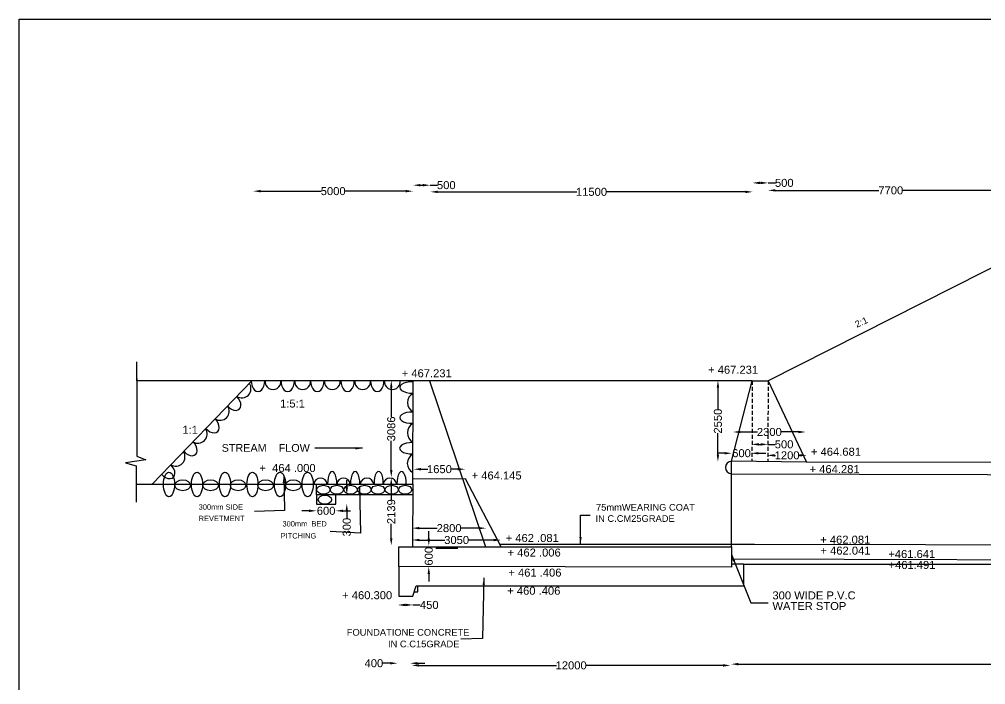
# Model space of a CAD drawing. Header units: millimetres. Extents: x -1227 to 145991, y 7047 to 97100.
# Drawn here: x -1227 to 35009, y 72150 to 97100 of the extents above; entities that cross this region are included whole.
import ezdxf

# ---------------------------------------------------------------- set-up
doc = ezdxf.new("R2010")
doc.units = ezdxf.units.MM
doc.header["$MEASUREMENT"] = 0
doc.linetypes.add('DASHED', pattern=[0.75, 0.5, -0.25])
for name, color, linetype in [('DIM', 7, 'Continuous'), ('DWG', 7, 'Continuous'), ('TEXT', 7, 'Continuous')]:
    doc.layers.add(name, color=color, linetype=linetype)
doc.styles.get("Standard").update_dxf_attribs({"font": 'arial.ttf'})
doc.dimstyles.new('Civil', dxfattribs={"dimtxt": 300, "dimasz": 275, "dimexe": 0.1, "dimexo": 0.0625, "dimgap": 0.09, "dimtad": 0, "dimdec": 0, "dimzin": 12, "dimdsep": 46, "dimtxsty": 'Standard', "dimcen": 0.1, "dimse1": 1, "dimse2": 1, "dimadec": 0, "dimazin": 2, "dimtfac": 1, "dimtdec": 0, "dimtofl": 0, "dimtmove": 0, "dimatfit": 3, "dimfxl": 1, "dimfrac": 1, "dimtolj": 1, "dimtzin": 0, "dimarcsym": 0})

# ---------------------------------------------------------------- blocks, each defined once
blk = doc.blocks.new('*D2')
at = {"layer": 'Defpoints', "color": 0, "transparency": 16777216}
for p in [(7545, 90608), (13538, 90656), (13538, 90608)]:
    blk.add_point(p, dxfattribs=at)
at = {"layer": 'DIM', "color": 0, "lineweight": -2, "transparency": 16777216}
for p, q in [((7820, 90656), (10094, 90656)), ((13263, 90656), (10989, 90656))]:
    blk.add_line(p, q, dxfattribs=at)
at = {"layer": 'DIM', "color": 0, "transparency": 16777216}
for points in [[(7820, 90702), (7820, 90610), (7545, 90656)], [(13263, 90702), (13263, 90610), (13538, 90656)]]:
    blk.add_solid(points, dxfattribs=at)
at = {"layer": 'DIM', "color": 0, "transparency": 16777216, "insert": (10542, 90656), "char_height": 300, "attachment_point": 5}
blk.add_mtext('\\A1;5000', dxfattribs=at)
blk = doc.blocks.new('*D3')
at = {"layer": 'Defpoints', "color": 0, "transparency": 16777216}
for p in [(13538, 90656), (14175, 90880), (14175, 90656)]:
    blk.add_point(p, dxfattribs=at)
at = {"layer": 'DIM', "color": 0, "lineweight": -2, "transparency": 16777216}
for p, q in [((13813, 90880), (13900, 90880)), ((14175, 90880), (14452, 90880))]:
    blk.add_line(p, q, dxfattribs=at)
at = {"layer": 'DIM', "color": 0, "transparency": 16777216}
for points in [[(13813, 90926), (13813, 90834), (13538, 90880)], [(13900, 90926), (13900, 90834), (14175, 90880)]]:
    blk.add_solid(points, dxfattribs=at)
at = {"layer": 'DIM', "color": 0, "transparency": 16777216, "insert": (14783, 90880), "char_height": 300, "attachment_point": 5}
blk.add_mtext('\\A1;500', dxfattribs=at)
blk = doc.blocks.new('*D4')
at = {"layer": 'Defpoints', "color": 0, "transparency": 16777216}
for p in [(14191, 90601), (26268, 90629), (26268, 90601)]:
    blk.add_point(p, dxfattribs=at)
at = {"layer": 'DIM', "color": 0, "lineweight": -2, "transparency": 16777216}
for p, q in [((14466, 90629), (19680, 90629)), ((25993, 90629), (20779, 90629))]:
    blk.add_line(p, q, dxfattribs=at)
at = {"layer": 'DIM', "color": 0, "transparency": 16777216}
for points in [[(14466, 90675), (14466, 90583), (14191, 90629)], [(25993, 90675), (25993, 90583), (26268, 90629)]]:
    blk.add_solid(points, dxfattribs=at)
at = {"layer": 'DIM', "color": 0, "transparency": 16777216, "insert": (20229, 90629), "char_height": 300, "attachment_point": 5}
blk.add_mtext('\\A1;11500', dxfattribs=at)
blk = doc.blocks.new('*D5')
at = {"layer": 'Defpoints', "color": 0, "transparency": 16777216}
for p in [(26852, 90965), (26268, 90629), (26852, 90629)]:
    blk.add_point(p, dxfattribs=at)
at = {"layer": 'DIM', "color": 0, "lineweight": -2, "transparency": 16777216}
for p, q in [((26543, 90965), (26577, 90965)), ((26852, 90965), (27127, 90965))]:
    blk.add_line(p, q, dxfattribs=at)
at = {"layer": 'DIM', "color": 0, "transparency": 16777216}
for points in [[(26543, 91011), (26543, 90920), (26268, 90965)], [(26577, 91011), (26577, 90920), (26852, 90965)]]:
    blk.add_solid(points, dxfattribs=at)
at = {"layer": 'DIM', "color": 0, "transparency": 16777216, "insert": (27457, 90965), "char_height": 300, "attachment_point": 5}
blk.add_mtext('\\A1;500', dxfattribs=at)
blk = doc.blocks.new('*D6')
at = {"layer": 'Defpoints', "color": 0, "transparency": 16777216}
for p in [(36050, 90685), (26852, 90545), (36050, 90545)]:
    blk.add_point(p, dxfattribs=at)
at = {"layer": 'DIM', "color": 0, "lineweight": -2, "transparency": 16777216}
for p, q in [((27127, 90685), (31004, 90685)), ((35775, 90685), (31897, 90685))]:
    blk.add_line(p, q, dxfattribs=at)
at = {"layer": 'DIM', "color": 0, "transparency": 16777216}
for points in [[(27127, 90731), (27127, 90640), (26852, 90685)], [(35775, 90731), (35775, 90640), (36050, 90685)]]:
    blk.add_solid(points, dxfattribs=at)
at = {"layer": 'DIM', "color": 0, "transparency": 16777216, "insert": (31451, 90685), "char_height": 300, "attachment_point": 5}
blk.add_mtext('\\A1;7700', dxfattribs=at)
blk = doc.blocks.new('*D18')
at = {"layer": 'Defpoints', "color": 0, "transparency": 16777216}
for p in [(9915, 78648), (10638, 78669), (10638, 78648)]:
    blk.add_point(p, dxfattribs=at)
at = {"layer": 'DIM', "color": 0, "lineweight": -2, "transparency": 16777216}
for p, q in [((9640, 78669), (9365, 78669)), ((10913, 78669), (11188, 78669))]:
    blk.add_line(p, q, dxfattribs=at)
at = {"layer": 'DIM', "color": 0, "transparency": 16777216}
for points in [[(9640, 78715), (9640, 78624), (9915, 78669)], [(10913, 78715), (10913, 78624), (10638, 78669)]]:
    blk.add_solid(points, dxfattribs=at)
at = {"layer": 'DIM', "color": 0, "transparency": 16777216, "insert": (10277, 78669), "char_height": 300, "attachment_point": 5}
blk.add_mtext('\\A1;600', dxfattribs=at)
blk = doc.blocks.new('*D19')
at = {"layer": 'Defpoints', "color": 0, "transparency": 16777216}
for p in [(10892, 79272), (10892, 78938), (11052, 78938)]:
    blk.add_point(p, dxfattribs=at)
at = {"layer": 'DIM', "color": 0, "lineweight": -2, "transparency": 16777216}
for p, q in [((11052, 79547), (11052, 79822)), ((11052, 78663), (11052, 78388))]:
    blk.add_line(p, q, dxfattribs=at)
at = {"layer": 'DIM', "color": 0, "transparency": 16777216}
for points in [[(11006, 79547), (11098, 79547), (11052, 79272)], [(11006, 78663), (11098, 78663), (11052, 78938)]]:
    blk.add_solid(points, dxfattribs=at)
at = {"layer": 'DIM', "color": 0, "transparency": 16777216, "insert": (11052, 78057), "char_height": 300, "attachment_point": 5, "rotation": 90}
blk.add_mtext('\\A1;300', dxfattribs=at)
blk = doc.blocks.new('*D20')
at = {"layer": 'Defpoints', "color": 0, "transparency": 16777216}
for p in [(12699, 79908), (12699, 77367), (12719, 77367)]:
    blk.add_point(p, dxfattribs=at)
at = {"layer": 'DIM', "color": 0, "lineweight": -2, "transparency": 16777216}
for p, q in [((12719, 79633), (12719, 79089)), ((12719, 77642), (12719, 78187))]:
    blk.add_line(p, q, dxfattribs=at)
at = {"layer": 'DIM', "color": 0, "transparency": 16777216}
for points in [[(12673, 79633), (12765, 79633), (12719, 79908)], [(12673, 77642), (12765, 77642), (12719, 77367)]]:
    blk.add_solid(points, dxfattribs=at)
at = {"layer": 'DIM', "color": 0, "transparency": 16777216, "insert": (12719, 78638), "char_height": 300, "attachment_point": 5, "rotation": 90}
blk.add_mtext('\\A1;2139', dxfattribs=at)
blk = doc.blocks.new('*D21')
at = {"layer": 'Defpoints', "color": 0, "transparency": 16777216}
for p in [(12720, 83562), (12739, 83562), (12739, 79923)]:
    blk.add_point(p, dxfattribs=at)
at = {"layer": 'DIM', "color": 0, "lineweight": -2, "transparency": 16777216}
for p, q in [((12720, 83287), (12720, 82190)), ((12720, 80198), (12720, 81295))]:
    blk.add_line(p, q, dxfattribs=at)
at = {"layer": 'DIM', "color": 0, "transparency": 16777216}
for points in [[(12674, 83287), (12766, 83287), (12720, 83562)], [(12674, 80198), (12766, 80198), (12720, 79923)]]:
    blk.add_solid(points, dxfattribs=at)
at = {"layer": 'DIM', "color": 0, "transparency": 16777216, "insert": (12720, 81742), "char_height": 300, "attachment_point": 5, "rotation": 90}
blk.add_mtext('\\A1;3086', dxfattribs=at)
blk = doc.blocks.new('*D22')
at = {"layer": 'Defpoints', "color": 0, "transparency": 16777216}
for p in [(13561, 80200), (15490, 80230), (15490, 80200)]:
    blk.add_point(p, dxfattribs=at)
at = {"layer": 'DIM', "color": 0, "lineweight": -2, "transparency": 16777216}
for p, q in [((13836, 80230), (14092, 80230)), ((15215, 80230), (14959, 80230))]:
    blk.add_line(p, q, dxfattribs=at)
at = {"layer": 'DIM', "color": 0, "transparency": 16777216}
for points in [[(13836, 80276), (13836, 80184), (13561, 80230)], [(15215, 80276), (15215, 80184), (15490, 80230)]]:
    blk.add_solid(points, dxfattribs=at)
at = {"layer": 'DIM', "color": 0, "transparency": 16777216, "insert": (14526, 80230), "char_height": 300, "attachment_point": 5}
blk.add_mtext('\\A1;1650', dxfattribs=at)
blk = doc.blocks.new('*D23')
at = {"layer": 'Defpoints', "color": 0, "transparency": 16777216}
for p in [(13503, 77979), (16274, 78019), (16274, 77979)]:
    blk.add_point(p, dxfattribs=at)
at = {"layer": 'DIM', "color": 0, "lineweight": -2, "transparency": 16777216}
for p, q in [((13778, 78019), (14438, 78019)), ((15999, 78019), (15339, 78019))]:
    blk.add_line(p, q, dxfattribs=at)
at = {"layer": 'DIM', "color": 0, "transparency": 16777216}
for points in [[(13778, 78065), (13778, 77973), (13503, 78019)], [(15999, 78065), (15999, 77973), (16274, 78019)]]:
    blk.add_solid(points, dxfattribs=at)
at = {"layer": 'DIM', "color": 0, "transparency": 16777216, "insert": (14889, 78019), "char_height": 300, "attachment_point": 5}
blk.add_mtext('\\A1;2800', dxfattribs=at)
blk = doc.blocks.new('*D24')
at = {"layer": 'Defpoints', "color": 0, "transparency": 16777216}
for p in [(16838, 77574), (13503, 77524), (16838, 77524)]:
    blk.add_point(p, dxfattribs=at)
at = {"layer": 'DIM', "color": 0, "lineweight": -2, "transparency": 16777216}
for p, q in [((13778, 77574), (14723, 77574)), ((16563, 77574), (15618, 77574))]:
    blk.add_line(p, q, dxfattribs=at)
at = {"layer": 'DIM', "color": 0, "transparency": 16777216}
for points in [[(13778, 77620), (13778, 77528), (13503, 77574)], [(16563, 77620), (16563, 77528), (16838, 77574)]]:
    blk.add_solid(points, dxfattribs=at)
at = {"layer": 'DIM', "color": 0, "transparency": 16777216, "insert": (15171, 77574), "char_height": 300, "attachment_point": 5}
blk.add_mtext('\\A1;3050', dxfattribs=at)
blk = doc.blocks.new('*D25')
at = {"layer": 'Defpoints', "color": 0, "transparency": 16777216}
for p in [(13958, 77356), (13958, 76575), (14127, 76575)]:
    blk.add_point(p, dxfattribs=at)
at = {"layer": 'DIM', "color": 0, "lineweight": -2, "transparency": 16777216}
for p, q in [((14127, 77631), (14127, 77906)), ((14127, 76300), (14127, 76025))]:
    blk.add_line(p, q, dxfattribs=at)
at = {"layer": 'DIM', "color": 0, "transparency": 16777216}
for points in [[(14081, 77631), (14172, 77631), (14127, 77356)], [(14081, 76300), (14172, 76300), (14127, 76575)]]:
    blk.add_solid(points, dxfattribs=at)
at = {"layer": 'DIM', "color": 0, "transparency": 16777216, "insert": (14127, 76966), "char_height": 300, "attachment_point": 5, "rotation": 90}
blk.add_mtext('\\A1;600', dxfattribs=at)
blk = doc.blocks.new('*D26')
at = {"layer": 'Defpoints', "color": 0, "transparency": 16777216}
for p in [(12967, 75231), (13533, 75231), (13533, 75139)]:
    blk.add_point(p, dxfattribs=at)
at = {"layer": 'DIM', "color": 0, "lineweight": -2, "transparency": 16777216}
for p, q in [((13242, 75139), (13258, 75139)), ((13533, 75139), (13808, 75139))]:
    blk.add_line(p, q, dxfattribs=at)
at = {"layer": 'DIM', "color": 0, "transparency": 16777216}
for points in [[(13242, 75185), (13242, 75093), (12967, 75139)], [(13258, 75185), (13258, 75093), (13533, 75139)]]:
    blk.add_solid(points, dxfattribs=at)
at = {"layer": 'DIM', "color": 0, "transparency": 16777216, "insert": (14145, 75139), "char_height": 300, "attachment_point": 5}
blk.add_mtext('\\A1;450', dxfattribs=at)
blk = doc.blocks.new('*D27')
at = {"layer": 'Defpoints', "color": 0, "transparency": 16777216}
for p in [(26213, 80828), (25495, 80758), (26213, 80758)]:
    blk.add_point(p, dxfattribs=at)
at = {"layer": 'DIM', "color": 0, "lineweight": -2, "transparency": 16777216}
for p, q in [((25220, 80828), (24945, 80828)), ((26488, 80828), (26763, 80828))]:
    blk.add_line(p, q, dxfattribs=at)
at = {"layer": 'DIM', "color": 0, "transparency": 16777216}
for points in [[(25220, 80874), (25220, 80782), (25495, 80828)], [(26488, 80874), (26488, 80782), (26213, 80828)]]:
    blk.add_solid(points, dxfattribs=at)
at = {"layer": 'DIM', "color": 0, "transparency": 16777216, "insert": (25854, 80828), "char_height": 300, "attachment_point": 5}
blk.add_mtext('\\A1;600', dxfattribs=at)
blk = doc.blocks.new('*D28')
at = {"layer": 'Defpoints', "color": 0, "transparency": 16777216}
for p in [(26231, 81143), (26844, 81161), (26844, 81143)]:
    blk.add_point(p, dxfattribs=at)
at = {"layer": 'DIM', "color": 0, "lineweight": -2, "transparency": 16777216}
for p, q in [((26506, 81161), (26569, 81161)), ((26844, 81161), (27119, 81161))]:
    blk.add_line(p, q, dxfattribs=at)
at = {"layer": 'DIM', "color": 0, "transparency": 16777216}
for points in [[(26506, 81207), (26506, 81115), (26231, 81161)], [(26569, 81207), (26569, 81115), (26844, 81161)]]:
    blk.add_solid(points, dxfattribs=at)
at = {"layer": 'DIM', "color": 0, "transparency": 16777216, "insert": (27450, 81161), "char_height": 300, "attachment_point": 5}
blk.add_mtext('\\A1;500', dxfattribs=at)
blk = doc.blocks.new('*D29')
at = {"layer": 'Defpoints', "color": 0, "transparency": 16777216}
for p in [(26818, 80723), (28308, 80749), (28308, 80723)]:
    blk.add_point(p, dxfattribs=at)
at = {"layer": 'DIM', "color": 0, "lineweight": -2, "transparency": 16777216}
for p, q in [((27093, 80749), (27130, 80749)), ((28033, 80749), (27997, 80749))]:
    blk.add_line(p, q, dxfattribs=at)
at = {"layer": 'DIM', "color": 0, "transparency": 16777216}
for points in [[(27093, 80795), (27093, 80703), (26818, 80749)], [(28033, 80795), (28033, 80703), (28308, 80749)]]:
    blk.add_solid(points, dxfattribs=at)
at = {"layer": 'DIM', "color": 0, "transparency": 16777216, "insert": (27563, 80749), "char_height": 300, "attachment_point": 5}
blk.add_mtext('\\A1;1200', dxfattribs=at)
blk = doc.blocks.new('*D30')
at = {"layer": 'Defpoints', "color": 0, "transparency": 16777216}
for p in [(25538, 81616), (28256, 81625), (28256, 81616)]:
    blk.add_point(p, dxfattribs=at)
at = {"layer": 'DIM', "color": 0, "lineweight": -2, "transparency": 16777216}
for p, q in [((25813, 81625), (26447, 81625)), ((27981, 81625), (27347, 81625))]:
    blk.add_line(p, q, dxfattribs=at)
at = {"layer": 'DIM', "color": 0, "transparency": 16777216}
for points in [[(25813, 81671), (25813, 81579), (25538, 81625)], [(27981, 81671), (27981, 81579), (28256, 81625)]]:
    blk.add_solid(points, dxfattribs=at)
at = {"layer": 'DIM', "color": 0, "transparency": 16777216, "insert": (26897, 81625), "char_height": 300, "attachment_point": 5}
blk.add_mtext('\\A1;2300', dxfattribs=at)
blk = doc.blocks.new('*D31')
at = {"layer": 'Defpoints', "color": 0, "transparency": 16777216}
for p in [(24960, 83561), (24969, 83561), (24960, 80504)]:
    blk.add_point(p, dxfattribs=at)
at = {"layer": 'DIM', "color": 0, "lineweight": -2, "transparency": 16777216}
for p, q in [((24969, 83286), (24969, 82482)), ((24969, 80779), (24969, 81582))]:
    blk.add_line(p, q, dxfattribs=at)
at = {"layer": 'DIM', "color": 0, "transparency": 16777216}
for points in [[(24923, 83286), (25015, 83286), (24969, 83561)], [(24923, 80779), (25015, 80779), (24969, 80504)]]:
    blk.add_solid(points, dxfattribs=at)
at = {"layer": 'DIM', "color": 0, "transparency": 16777216, "insert": (24969, 82032), "char_height": 300, "attachment_point": 5, "rotation": 90}
blk.add_mtext('\\A1;2550', dxfattribs=at)
blk = doc.blocks.new('*D52')
at = {"layer": 'Defpoints', "color": 0, "transparency": 16777216}
for p in [(25460, 72920), (25460, 72599), (94198, 72599)]:
    blk.add_point(p, dxfattribs=at)
at = {"layer": 'DIM', "color": 0, "lineweight": -2, "transparency": 16777216}
for p, q in [((25735, 72920), (59262, 72920)), ((93923, 72920), (60395, 72920))]:
    blk.add_line(p, q, dxfattribs=at)
at = {"layer": 'DIM', "color": 0, "transparency": 16777216}
for points in [[(25735, 72966), (25735, 72874), (25460, 72920)], [(93923, 72966), (93923, 72874), (94198, 72920)]]:
    blk.add_solid(points, dxfattribs=at)
at = {"layer": 'DIM', "color": 0, "transparency": 16777216, "insert": (59829, 72920), "char_height": 300, "attachment_point": 5}
blk.add_mtext('\\A1;63925', dxfattribs=at)
blk = doc.blocks.new('*D53')
at = {"layer": 'Defpoints', "color": 0, "transparency": 16777216}
for p in [(13491, 72905), (13491, 72872), (25439, 72905)]:
    blk.add_point(p, dxfattribs=at)
at = {"layer": 'DIM', "color": 0, "lineweight": -2, "transparency": 16777216}
for p, q in [((13766, 72872), (18915, 72872)), ((25164, 72872), (20015, 72872))]:
    blk.add_line(p, q, dxfattribs=at)
at = {"layer": 'DIM', "color": 0, "transparency": 16777216}
for points in [[(13766, 72918), (13766, 72827), (13491, 72872)], [(25164, 72918), (25164, 72827), (25439, 72872)]]:
    blk.add_solid(points, dxfattribs=at)
at = {"layer": 'DIM', "color": 0, "transparency": 16777216, "insert": (19465, 72872), "char_height": 300, "attachment_point": 5}
blk.add_mtext('\\A1;12000', dxfattribs=at)
blk = doc.blocks.new('*D54')
at = {"layer": 'Defpoints', "color": 0, "transparency": 16777216}
for p in [(12956, 72953), (12956, 72905), (13426, 72905)]:
    blk.add_point(p, dxfattribs=at)
at = {"layer": 'DIM', "color": 0, "lineweight": -2, "transparency": 16777216}
for p, q in [((12681, 72953), (12406, 72953)), ((13701, 72953), (13976, 72953))]:
    blk.add_line(p, q, dxfattribs=at)
at = {"layer": 'DIM', "color": 0, "transparency": 16777216}
for points in [[(12681, 72999), (12681, 72908), (12956, 72953)], [(13701, 72999), (13701, 72908), (13426, 72953)]]:
    blk.add_solid(points, dxfattribs=at)
at = {"layer": 'DIM', "color": 0, "transparency": 16777216, "insert": (12069, 72953), "char_height": 300, "attachment_point": 5}
blk.add_mtext('\\A1;400', dxfattribs=at)

msp = doc.modelspace()

# ---------------------------------------------------------------- linework, layer by layer
msp.add_lwpolyline([(145991, 7046.9), (-1227.1, 7046.9), (-1227.1, 97099.6), (145991, 97099.6)], close=True)
at = {"layer": 'DWG'}
for points in [[(120787.6, 81001), (97681.9, 81213.1), (93542.3, 83299.7), (92928.1, 83299.7), (83740.4, 87998.7), (75340.7, 87998.7), (65243.8, 81350.4), (53305.2, 81350.4), (43246.2, 88175.2), (41980.9, 88813.4), (40764.8, 88813.4), (39794.4, 88199.7), (36075.1, 88199.7), (26854.1, 83547.7)], [(26257.4, 83547.7), (3178, 83547.7), (3178, 84261.9)], [(3178, 83636.3), (3178, 80714), (3520.4, 80577.1), (2757.3, 80472.8), (3148.5, 80355.5), (3148.5, 78996.9)], [(3748.1, 79671.3), (7495.2, 83547.7)], [(13526.2, 79671.3), (13537.9, 83547.7)], [(14154.2, 83547.7), (16249.8, 77322.2)], [(25475.5, 77322.2), (25475.5, 80533.5), (26257.4, 83547.7), (26854.1, 83547.7), (28292.1, 80498.2), (25475.5, 80533.5)], [(25475.5, 80052.1), (54288.9, 79976), (69495.6, 79881.7), (94229.4, 79763.9), (94229.4, 80245.8), (93528.8, 83299.7)], [(94229.4, 80245.8), (59982.3, 80416.8), (51900.2, 80462.2), (28292.1, 80498.2)], [(16249.8, 77322.2), (16836.7, 77322.2), (15506.4, 79864.4), (13526.7, 79854.7)], [(3148.5, 79671.3), (13526.2, 79671.3), (13516.4, 77322.2)], [(13524.5, 79269.8), (9915.3, 79269.8), (9915.3, 79671.3)], [(9915.3, 79269.8), (9915.3, 78918), (10639.1, 78918), (10639.1, 79269.8)], [(13007.8, 76585), (13007.8, 77322.2), (25475.5, 77322.2), (25472.9, 76663)], [(15216.2, 77250.7), (14935.7, 77250.7), (14725.3, 77250.7), (14392.2, 77250.7)], [(16787.9, 77415.5), (26338.5, 77415.5), (39167.8, 77388.5), (52579.6, 77323.5), (60968.4, 77267.3), (68438.8, 77247.1), (83096.5, 77206.4), (94972.9, 77101), (107875.3, 77023), (108147.4, 77023), (110395.8, 77023), (110395.8, 76945.1), (107648.8, 76945.1), (94228.9, 77050.1)], [(25473.7, 76874.6), (59307.5, 76763.6), (94228.8, 76597.1)], [(13007.8, 76585), (13007.8, 75471.7), (13525, 75471.7), (13656.5, 75857.1), (25946.3, 75857.1), (25946.3, 76663), (25472.9, 76663), (25472.9, 76557.9), (13007.8, 76585)], [(25946.3, 76663), (46465.7, 76663), (62979.3, 76557.3), (94228.8, 76424.7), (94228.8, 76314.5), (110863, 76211.3), (110863, 75124.5), (110304.5, 75124.5), (110223.6, 75491.7), (93751.6, 75600.8), (93751.6, 76426.7)], [(13578, 75626.9), (13721, 75626.9), (13721, 75857.1)]]:
    msp.add_lwpolyline(points, dxfattribs=at)
at = {"layer": 'DWG', "linetype": 'DASHED', "ltscale": 300}
for points in [[(26257.4, 83547.7), (26244.3, 80523.9)], [(26854.1, 83547.7), (26835.4, 80516.5)]]:
    msp.add_lwpolyline(points, dxfattribs=at)
at = {"layer": 'DWG'}
for centre, radius, start, end in [((7113.1, 83250.7), 346.5, 237.34267, 34.60076), ((8286.6, 83510), 294.1, 172.64715, 7.35285), ((9400.2, 83510), 294.1, 172.64715, 7.35285), ((10511.7, 83510), 294.1, 172.64715, 7.35285), ((11645.2, 83510), 294.1, 172.64715, 7.35285), ((12758.8, 83510), 294.1, 172.64715, 7.35285), ((13719.5, 82726.1), 391.6, 117.86944, 241.78365), ((6299.1, 82408.7), 346.5, 237.34267, 34.60076), ((13716.1, 81593.5), 391.6, 117.86944, 241.78365), ((5469.3, 81550.2), 346.5, 237.34267, 34.60076), ((4639, 80691.2), 346.5, 237.34267, 34.60076), ((13712.6, 80446.1), 391.6, 117.86944, 241.78365), ((25493.5, 80292.8), 241.4, 94.28312, 265.71688), ((10067.1, 79641), 255.8, 6.80182, 173.19818), ((10928.3, 79641), 255.8, 6.80182, 173.19818), ((11808.8, 79641), 255.8, 6.80182, 173.19818), ((12670, 79641), 255.8, 6.80182, 173.19818)]:
    msp.add_arc(centre, radius, start, end, dxfattribs=at)
for centre, major_axis, ratio, start_param, end_param in [((7723.2, 83535.7), (0, 390.8), 0.6440682, 1.5402712, 4.7429141), ((8836.8, 83535.7), (0, 390.8), 0.6440682, 1.5402712, 4.7429141), ((9948.3, 83535.7), (0, 390.8), 0.6440682, 1.5402712, 4.7429141), ((11081.8, 83535.7), (0, 390.8), 0.6440682, 1.5402712, 4.7429141), ((12195.4, 83535.7), (0, 390.8), 0.6440682, 1.5402712, 4.7429141), ((13502, 83294.7), (-462.1, 0), 0.4603556, 4.6347695, 7.9288138), ((6781.5, 82749.7), (-238.6, 268.2), 0.6861175, 1.5064724, 4.8801577), ((13498.5, 82162.1), (-462.1, 0), 0.4603556, 4.6347695, 7.9288138), ((5967.6, 81907.7), (-238.6, 268.2), 0.6861175, 1.5064724, 4.8801577), ((5137.8, 81049.2), (-238.6, 268.2), 0.6861175, 1.5064724, 4.8801577), ((13495.1, 81014.7), (-462.1, 0), 0.4603556, 4.6347695, 7.9288138), ((4307.4, 80190.2), (-238.6, 268.2), 0.6861175, 1.5064724, 4.8801577), ((10504.9, 79693.2), (0, 454.4), 0.3832926, 4.6641539, 7.9022167), ((11366.1, 79693.2), (0, 454.4), 0.3832926, 4.6641539, 7.9022167), ((12246.7, 79693.2), (0, 454.4), 0.3832926, 4.6641539, 7.9022167), ((13107.9, 79693.2), (0, 454.4), 0.3832926, 4.6641539, 7.9022167)]:
    msp.add_ellipse(centre, major_axis=major_axis, ratio=ratio, start_param=start_param, end_param=end_param, dxfattribs=at)
for centre, major_axis, ratio in [((4384.8, 79660), (0, 460.7), 0.4488189), ((5437.7, 79660), (0, 460.7), 0.4488189), ((6483.3, 79660), (0, 460.7), 0.4488189), ((7514.4, 79660), (0, 460.7), 0.4488189), ((8545.5, 79660), (0, 460.7), 0.4488189), ((9583.8, 79660), (0, 460.7), 0.4488189), ((4900.4, 79627.4), (-290.4, 0), 0.6994269), ((5946, 79627.4), (-290.4, 0), 0.6994269), ((6977.1, 79627.4), (-290.4, 0), 0.6994269), ((8008.1, 79627.4), (-290.4, 0), 0.6994269), ((9046.5, 79627.4), (-290.4, 0), 0.6994269), ((10174.9, 79457.3), (-249.6, 0), 0.673227), ((10679.2, 79457.3), (-249.6, 0), 0.673227), ((11193.6, 79457.3), (-249.6, 0), 0.673227), ((11713.2, 79457.3), (-249.6, 0), 0.673227), ((12222.5, 79457.3), (-249.6, 0), 0.673227), ((12737, 79457.3), (-249.6, 0), 0.673227), ((13241.3, 79457.3), (-249.6, 0), 0.673227), ((10230.9, 79085.8), (-249.6, 0), 0.6641466)]:
    msp.add_ellipse(centre, major_axis=major_axis, ratio=ratio, dxfattribs=at)

# ---------------------------------------------------------------- texts
at = {"layer": 'TEXT'}
msp.add_text('2:1', height=250, rotation=24.55996, dxfattribs=at).set_placement((30179, 85529.6))
for s, height, p in [('+ 467.231', 300, (24599.6, 83809.5)), ('+ 467.231', 300, (13111.3, 83677)), ('1:5:1', 300, (8549.9, 82542.3)), ('1:1', 300, (4887.1, 81556.9)), ('STREAM    FLOW', 290, (6359.5, 80883.7)), ('+ 464.681', 300, (28457.3, 80734.2)), ('+  464 .000', 300, (7774, 80124.4)), ('+ 464.145', 300, (15733.2, 79843.9)), ('+ 464.281', 300, (28406.2, 80081.8)), ('300mm SIDE', 200, (5497.9, 78712.8)), ('75mmWEARING COAT', 250, (20397.9, 78675.2)), ('REVETMENT', 200, (5497.9, 78283.2)), ('300mm  BED', 200, (8640.6, 78081.7)), ('IN C.CM25GRADE', 250, (20378.8, 78255.7)), ('PITCHING', 200, (8572.3, 77631.3)), ('+ 462 .081', 300, (17009.6, 77499.6)), ('+ 462.081', 300, (28806.1, 77436.8)), ('+ 462 .006', 300, (17082.1, 76954.4)), ('+ 462.041', 300, (28813.3, 77027.3)), ('+461.641', 300, (31358.2, 76898.9)), ('+ 461 .406', 300, (17110, 76202.5)), ('+461.491', 300, (31365.4, 76489.4)), ('+ 460 .406', 300, (17069.7, 75523.1)), ('+ 460.300', 300, (10878.1, 75355.1)), ('300 WIDE P.V.C', 300, (27013.3, 75348)), ('WATER STOP', 300, (27013.3, 74949.6)), ('FOUNDATIONE CONCRETE', 250, (11051.6, 73987.1)), ('IN C.C15GRADE', 250, (12599, 73551))]:
    msp.add_text(s, height=height, dxfattribs=at).set_placement(p)

# ---------------------------------------------------------------- dimensions: what is measured, and where the dimension line sits
at = {"layer": 'DIM'}
dim = msp.add_linear_dim(base=(14175.3, 90879.7), p1=(13538.3, 90656.2), p2=(14175.3, 90656.2), angle=0, text='500', dimstyle='Civil', dxfattribs=at)
dim.commit()
dim.dimension.update_dxf_attribs({"geometry": '*D3', "text_midpoint": (14782.7, 90879.7), "dimtype": 161})
for p1, p2, distance, text, picture, middle in [((26268.1, 90628.7), (26851.5, 90628.7), 336.7, '500', '*D5', (27457.5, 90965.4)), ((7544.8, 90607.6), (13538.3, 90607.6), 48.6, '5000', '*D2', (10541.6, 90656.2)), ((14190.8, 90600.7), (26268.1, 90600.7), 28, '11500', '*D4', (20229.5, 90628.7)), ((26851.5, 90545.5), (36049.9, 90545.5), 140, '7700', '*D6', (31450.7, 90685.5)), ((12739.5, 79923.2), (12739.5, 83561.8), 19.8, '3086', '*D21', (12719.7, 81742.5)), ((24959.9, 80504), (24959.9, 83560.6), -8.8, '2550', '*D31', (24968.7, 82032.3)), ((25538.4, 81616.3), (28255.6, 81616.3), 8.8, '2300', '*D30', (26897, 81625.1)), ((26230.9, 81143.4), (26844.4, 81143.4), 17.5, '500', '*D28', (27450.4, 81160.9)), ((25494.6, 80758), (26213.3, 80758), 70.1, '600', '*D27', (25854, 80828.1)), ((26818.1, 80723), (28308.2, 80723), 26.3, '1200', '*D29', (27563.2, 80749.3)), ((13560.8, 80200), (15490.5, 80200), 29.7, '1650', '*D22', (14525.7, 80229.7)), ((10892, 79271.9), (10892, 78938), 159.8, '300', '*D19', (11051.8, 78057.1)), ((12699.2, 79908.4), (12699.2, 77367.4), 19.8, '2139', '*D20', (12719, 78637.9)), ((9915.3, 78647.7), (10637.8, 78647.7), 21.8, '600', '*D18', (10276.6, 78669.5)), ((13503.1, 77979.2), (16273.9, 77979.2), 39.6, '2800', '*D23', (14888.5, 78018.8)), ((13503.1, 77524.4), (16837.9, 77524.4), 49.4, '3050', '*D24', (15170.5, 77573.9)), ((13958.3, 77356.3), (13958.3, 76575.2), 168.2, '600', '*D25', (14126.6, 76965.8)), ((12966.5, 75230.6), (13533.4, 75230.6), -91.4, '450', '*D26', (14145.4, 75139.2)), ((13426.3, 72904.9), (12956.2, 72904.9), -48.6, '400', '*D54', (12069.2, 72953.5)), ((25439.1, 72904.9), (13491.2, 72904.9), 32.4, '12000', '*D53', (19465.2, 72872.5)), ((94197.7, 72599.3), (25460.1, 72599.3), -320.5, '63925', '*D52', (59828.9, 72919.8))]:
    dim = msp.add_aligned_dim(p1=p1, p2=p2, distance=distance, text=text, dimstyle='Civil', dxfattribs=at)
    dim.commit()
    dim.dimension.update_dxf_attribs({"geometry": picture, "text_midpoint": middle})

# ---------------------------------------------------------------- leaders
at = {"layer": 'TEXT'}
for points in [[(11641.6, 81013.4), (9850.1, 81013.4)], [(8689, 79991.6), (8714.5, 78685.4), (7588.4, 78650)], [(11522.9, 79566.1), (11569.5, 77835.2), (10425.7, 77897.2)], [(19817.1, 77415.5), (19817.1, 78511.1), (20184.3, 78511.1)], [(25474.3, 77035.8), (26198.1, 75213.2), (26854.6, 75213.2)], [(16192.5, 76158.1), (16138, 73885.5), (15334.2, 73858.3)]]:
    msp.add_leader(points, dimstyle='Civil', override={"dimgap": 0.09, "dimtad": 0}, dxfattribs=at)

doc.saveas('drawing.dxf')
